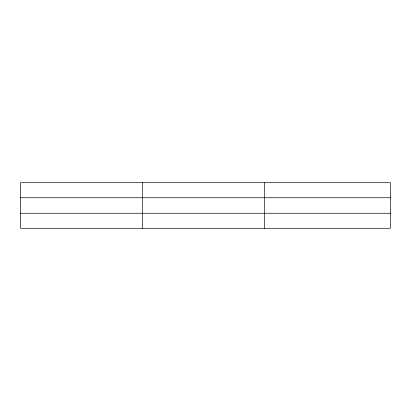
<?xml version="1.0" encoding="UTF-8"?>
<svg xmlns="http://www.w3.org/2000/svg" width="411" height="411" viewBox="0 0 411 411"><rect width="100%" height="100%" fill="white"/><g stroke="black" fill="none" stroke-linecap="round" stroke-linejoin="round"><path stroke-width="0.62" d="M142.617 228.29L142.617 182.71M264.684 228.29L264.684 182.71M390.45 213.247L390.45 228.29L20.55 228.29L20.55 182.71L390.45 182.71L390.45 213.247L20.55 213.247M20.55 197.753L390.45 197.753"/></g></svg>
